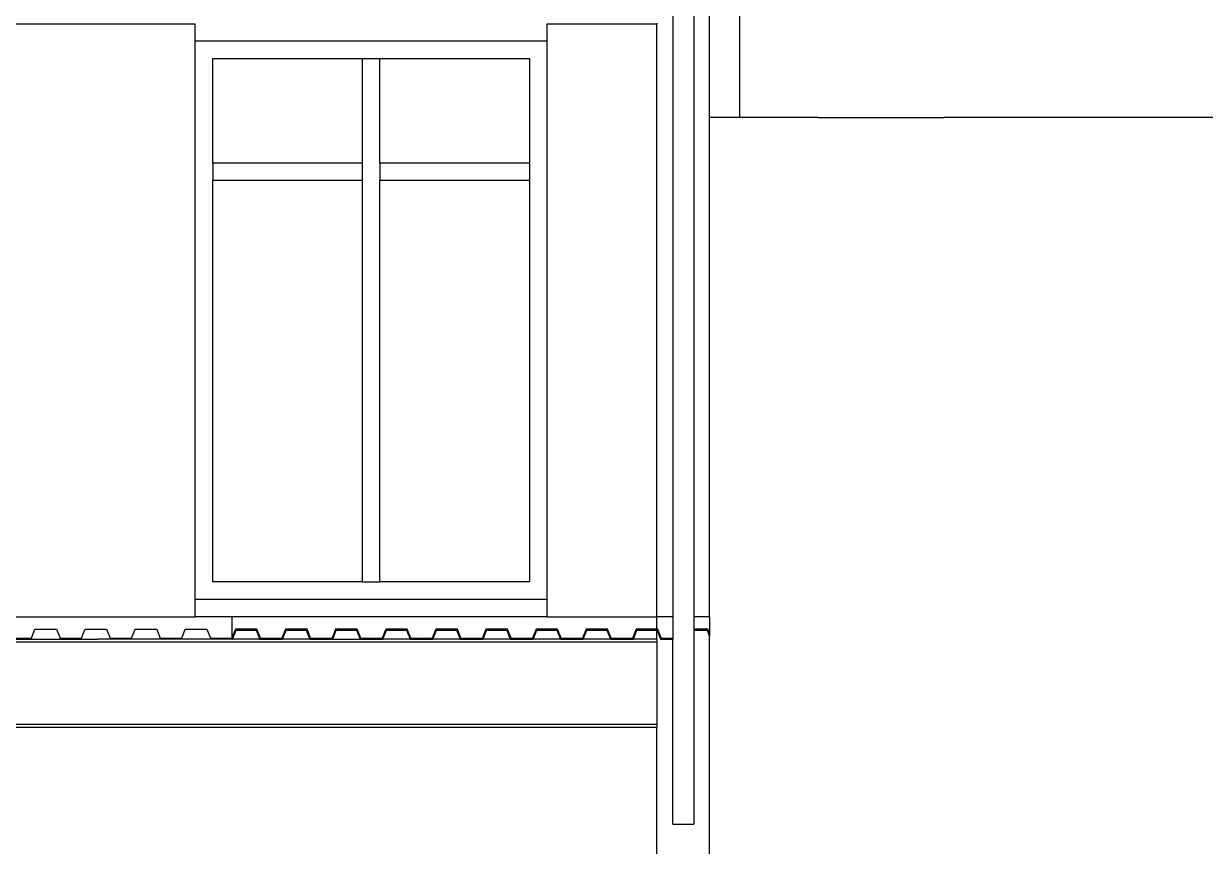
# Model space of a CAD drawing. Extents: x -92 to 92, y -11 to 21.
# Drawn here: x 54.03 to 60.75, y 2.4 to 7.08 of the extents above; entities that cross this region are included whole.
import ezdxf

# ---------------------------------------------------------------- set-up
doc = ezdxf.new("R2010")
doc.units = 0
doc.layers.get('0').update_dxf_attribs({"linetype": 'CONTINUOUS'})

msp = doc.modelspace()

# ---------------------------------------------------------------- linework, layer by layer
for p, q in [((57.7213, 9.6423), (57.7213, 3.7037)), ((57.8413, 9.6423), (57.8413, 3.7037)), ((57.9313, 6.542), (57.9313, 7.318)), ((58.1008, 7.1412), (58.1008, 6.542)), ((55.0063, 7.0737), (53.8563, 7.0737)), ((55.0063, 6.978), (55.0063, 7.0737)), ((57.6313, 7.0737), (57.0063, 7.0737)), ((57.0063, 7.0737), (57.0063, 6.978)), ((57.6313, 7.078), (57.6313, 7.0737)), ((57.6313, 3.7037), (57.6313, 7.0737)), ((55.0063, 6.978), (57.0063, 6.978)), ((55.0063, 3.8037), (55.0063, 6.978)), ((57.0063, 6.978), (57.0063, 3.8037)), ((55.1063, 6.2837), (55.1063, 6.878)), ((55.1063, 6.878), (55.9563, 6.878)), ((55.9563, 6.878), (56.0563, 6.878)), ((55.9563, 6.878), (55.9563, 6.2837)), ((56.0563, 6.2837), (56.0563, 6.878)), ((56.0563, 6.878), (56.9063, 6.878)), ((56.9063, 6.878), (56.9063, 6.2837)), ((58.1008, 6.542), (57.9313, 6.542)), ((57.9313, 5.7442), (57.9313, 6.542)), ((58.5479, 6.542), (58.1008, 6.542)), ((58.5479, 6.542), (59.2629, 6.542)), ((60.4729, 6.542), (59.2629, 6.542)), ((60.9629, 6.542), (60.4729, 6.542)), ((55.9563, 6.2837), (55.1063, 6.2837)), ((55.1063, 6.2837), (55.1063, 6.1837)), ((55.9563, 6.2837), (55.9563, 6.1837)), ((56.9063, 6.2837), (56.0563, 6.2837)), ((56.0563, 6.2837), (56.0563, 6.1837)), ((56.9063, 6.2837), (56.9063, 6.1837)), ((55.9563, 6.1837), (55.1063, 6.1837)), ((55.1063, 3.9037), (55.1063, 6.1837)), ((55.9563, 6.1837), (55.9563, 3.9037)), ((56.9063, 6.1837), (56.0563, 6.1837)), ((56.0563, 3.9037), (56.0563, 6.1837)), ((56.9063, 6.1837), (56.9063, 3.9037)), ((57.9313, 5.542), (57.9313, 5.7442)), ((57.9313, 4.6446), (57.9313, 5.542)), ((57.9313, 4.542), (57.9313, 4.6446)), ((57.9313, 4.5284), (57.9313, 4.542)), ((57.9313, 4.5093), (57.9313, 4.5284)), ((57.9313, 4.4394), (57.9313, 4.5093)), ((57.9313, 3.7037), (57.9313, 4.4394)), ((55.9563, 3.9037), (55.1063, 3.9037)), ((55.9563, 3.9037), (56.0563, 3.9037)), ((56.9063, 3.9037), (56.0563, 3.9037)), ((57.0063, 3.8037), (55.0063, 3.8037)), ((55.0063, 3.7037), (55.0063, 3.8037)), ((57.0063, 3.8037), (57.0063, 3.7037)), ((53.8563, 3.7037), (55.0063, 3.7037)), ((55.215, 3.7037), (55.0063, 3.7037)), ((55.215, 3.7037), (55.215, 3.5837)), ((57.0063, 3.7037), (55.215, 3.7037)), ((55.215, 3.7037), (55.215, 3.5837)), ((57.0063, 3.7037), (57.6313, 3.7037)), ((57.7213, 3.7037), (57.6313, 3.7037)), ((57.6313, 3.6337), (57.6313, 3.7037)), ((57.7213, 3.7037), (57.7213, 3.5837)), ((57.9313, 3.7037), (57.8413, 3.7037)), ((57.8413, 3.7037), (57.8413, 3.6337)), ((57.9313, 3.7037), (57.9313, 3.6087)), ((54.0756, 3.5837), (54.0959, 3.6337)), ((54.0959, 3.6337), (54.218, 3.6337)), ((54.218, 3.6337), (54.2384, 3.5837)), ((54.3744, 3.6181), (54.3808, 3.6337)), ((54.3808, 3.6337), (54.5029, 3.6337)), ((54.5029, 3.6337), (54.5232, 3.5837)), ((54.6453, 3.5837), (54.6657, 3.6337)), ((54.6657, 3.6337), (54.7877, 3.6337)), ((54.7877, 3.6337), (54.7923, 3.6224)), ((54.9302, 3.5837), (54.9505, 3.6337)), ((54.9505, 3.6337), (55.0726, 3.6337)), ((55.0726, 3.6337), (55.0929, 3.5837)), ((55.2354, 3.6337), (55.215, 3.5837)), ((55.219, 3.578), (55.2393, 3.628)), ((55.3574, 3.6337), (55.2354, 3.6337)), ((55.2393, 3.628), (55.3535, 3.628)), ((55.3535, 3.628), (55.3739, 3.578)), ((55.3778, 3.5837), (55.3574, 3.6337)), ((55.5202, 3.6337), (55.4999, 3.5837)), ((55.5038, 3.578), (55.5242, 3.628)), ((55.6423, 3.6337), (55.5202, 3.6337)), ((55.5242, 3.628), (55.6384, 3.628)), ((55.6384, 3.628), (55.6587, 3.578)), ((55.6627, 3.5837), (55.6423, 3.6337)), ((55.8051, 3.6337), (55.7847, 3.5837)), ((55.7887, 3.578), (55.809, 3.628)), ((55.9272, 3.6337), (55.8051, 3.6337)), ((55.809, 3.628), (55.9232, 3.628)), ((55.9232, 3.628), (55.9436, 3.578)), ((55.9475, 3.5837), (55.9272, 3.6337)), ((56.0899, 3.6337), (56.0696, 3.5837)), ((56.0735, 3.578), (56.0939, 3.628)), ((56.212, 3.6337), (56.0899, 3.6337)), ((56.0939, 3.628), (56.2081, 3.628)), ((56.2081, 3.628), (56.2284, 3.578)), ((56.2324, 3.5837), (56.212, 3.6337)), ((56.3748, 3.6337), (56.3544, 3.5837)), ((56.3584, 3.578), (56.3787, 3.628)), ((56.4969, 3.6337), (56.3748, 3.6337)), ((56.3787, 3.628), (56.4929, 3.628)), ((56.4929, 3.628), (56.5133, 3.578)), ((56.5172, 3.5837), (56.4969, 3.6337)), ((56.6596, 3.6337), (56.6393, 3.5837)), ((56.6432, 3.578), (56.6636, 3.628)), ((56.7817, 3.6337), (56.6596, 3.6337)), ((56.6636, 3.628), (56.7778, 3.628)), ((56.7778, 3.628), (56.7981, 3.578)), ((56.8021, 3.5837), (56.7817, 3.6337)), ((56.9445, 3.6337), (56.9242, 3.5837)), ((56.9281, 3.578), (56.9484, 3.628)), ((57.0666, 3.6337), (56.9445, 3.6337)), ((56.9484, 3.628), (57.0626, 3.628)), ((57.0626, 3.628), (57.083, 3.578)), ((57.0869, 3.5837), (57.0666, 3.6337)), ((57.2294, 3.6337), (57.209, 3.5837)), ((57.213, 3.578), (57.2333, 3.628)), ((57.3514, 3.6337), (57.2294, 3.6337)), ((57.2333, 3.628), (57.3475, 3.628)), ((57.3475, 3.628), (57.3678, 3.578)), ((57.3718, 3.5837), (57.3514, 3.6337)), ((57.4939, 3.5837), (57.5142, 3.6337)), ((57.4978, 3.578), (57.5182, 3.628)), ((57.6313, 3.6337), (57.5142, 3.6337)), ((57.5182, 3.628), (57.6313, 3.628)), ((57.6363, 3.6337), (57.6313, 3.6337)), ((57.6313, 3.628), (57.6313, 3.6337)), ((57.6313, 3.628), (57.6324, 3.628)), ((57.6313, 3.578), (57.6313, 3.628)), ((57.6324, 3.628), (57.6527, 3.578)), ((57.6566, 3.5837), (57.6363, 3.6337)), ((57.9212, 3.6337), (57.8413, 3.6337)), ((57.8413, 3.6337), (57.8413, 3.628)), ((57.8413, 3.628), (57.9172, 3.628)), ((57.8413, 3.628), (57.8413, 2.5259)), ((57.9172, 3.628), (57.9313, 3.5933)), ((57.9313, 3.6087), (57.9212, 3.6337)), ((42.9313, 3.562), (57.6313, 3.562)), ((51.1847, 3.578), (54.4526, 3.578)), ((53.9535, 3.5837), (54.0756, 3.5837)), ((54.2384, 3.5837), (54.3604, 3.5837)), ((54.3604, 3.5837), (54.3744, 3.6181)), ((54.5364, 3.578), (54.4526, 3.578)), ((54.5232, 3.5837), (54.5385, 3.5837)), ((54.6435, 3.578), (54.5364, 3.578)), ((54.5385, 3.5837), (54.6453, 3.5837)), ((55.215, 3.578), (54.6435, 3.578)), ((54.7923, 3.6224), (54.8081, 3.5837)), ((54.8081, 3.5837), (54.9302, 3.5837)), ((55.0929, 3.5837), (55.215, 3.5837)), ((55.215, 3.5837), (55.215, 3.578)), ((55.215, 3.578), (55.219, 3.578)), ((55.3739, 3.578), (55.219, 3.578)), ((55.22, 3.578), (55.2199, 3.5802)), ((55.3739, 3.578), (55.5038, 3.578)), ((55.3778, 3.5837), (55.4999, 3.5837)), ((55.6587, 3.578), (55.5038, 3.578)), ((55.6587, 3.578), (55.7887, 3.578)), ((55.6627, 3.5837), (55.7847, 3.5837)), ((55.7887, 3.578), (55.9436, 3.578)), ((55.9436, 3.578), (56.0735, 3.578)), ((55.9475, 3.5837), (56.0696, 3.5837)), ((56.2284, 3.578), (56.0735, 3.578)), ((56.2284, 3.578), (56.3584, 3.578)), ((56.2324, 3.5837), (56.3544, 3.5837)), ((56.5133, 3.578), (56.3584, 3.578)), ((56.5133, 3.578), (56.6432, 3.578)), ((56.5172, 3.5837), (56.6393, 3.5837)), ((56.7981, 3.578), (56.6432, 3.578)), ((56.7981, 3.578), (56.9281, 3.578)), ((56.8021, 3.5837), (56.9242, 3.5837)), ((57.083, 3.578), (56.9281, 3.578)), ((57.083, 3.578), (57.213, 3.578)), ((57.0869, 3.5837), (57.209, 3.5837)), ((57.3678, 3.578), (57.213, 3.578)), ((57.3678, 3.578), (57.4978, 3.578)), ((57.3718, 3.5837), (57.4939, 3.5837)), ((57.6313, 3.578), (57.4978, 3.578)), ((57.6313, 3.578), (57.6313, 3.562)), ((57.6313, 3.562), (57.6313, 3.094)), ((57.6527, 3.578), (57.7213, 3.578)), ((57.6566, 3.5837), (57.7213, 3.5837)), ((57.7213, 3.5837), (57.7213, 3.578)), ((57.7213, 2.5259), (57.7213, 3.578)), ((57.9313, 3.6087), (57.9313, 3.5933)), ((57.9313, 3.542), (57.9313, 3.5933)), ((57.9313, 3.0146), (57.9313, 3.542)), ((42.9313, 3.094), (57.6313, 3.094)), ((57.6313, 3.094), (57.6313, 3.078)), ((52.2818, 3.078), (54.7989, 3.078)), ((54.7989, 3.078), (55.8916, 3.078)), ((55.8916, 3.078), (57.6313, 3.078)), ((57.6313, 2.7054), (57.6313, 3.078)), ((57.9313, 2.542), (57.9313, 3.0146)), ((57.6313, 2.542), (57.6313, 2.7054)), ((57.6313, 2.5089), (57.6313, 2.542)), ((57.6313, 2.4768), (57.6313, 2.5089)), ((57.7213, 2.5259), (57.8413, 2.5259)), ((57.9313, 2.4463), (57.9313, 2.542)), ((57.6313, 2.1018), (57.6313, 2.4768)), ((57.9313, 2.3533), (57.9313, 2.4463))]:
    msp.add_line(p, q)

doc.saveas('drawing.dxf')
